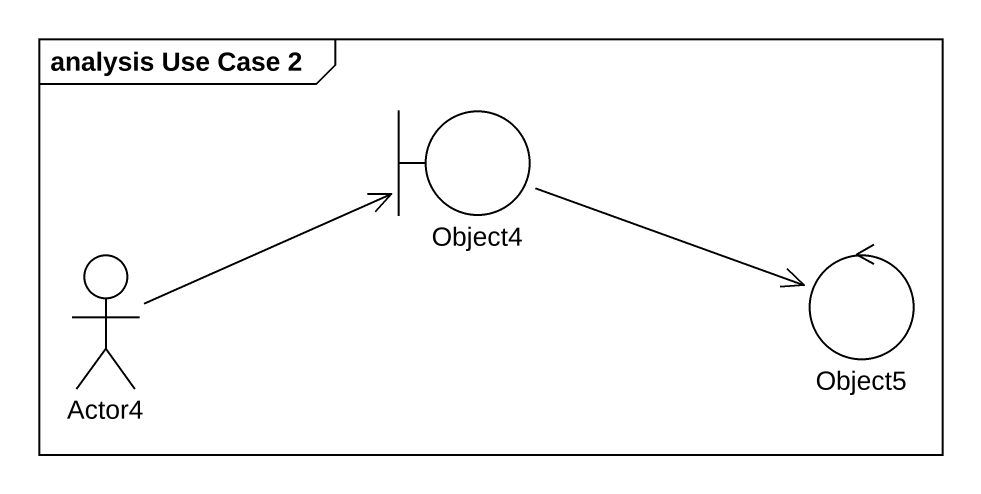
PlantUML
@startuml
mainframe analysis Use Case 2
boundary Object4
actor Actor4
control Object5
Object4 -right-> Object5
Actor4 -right-> Object4
@enduml
